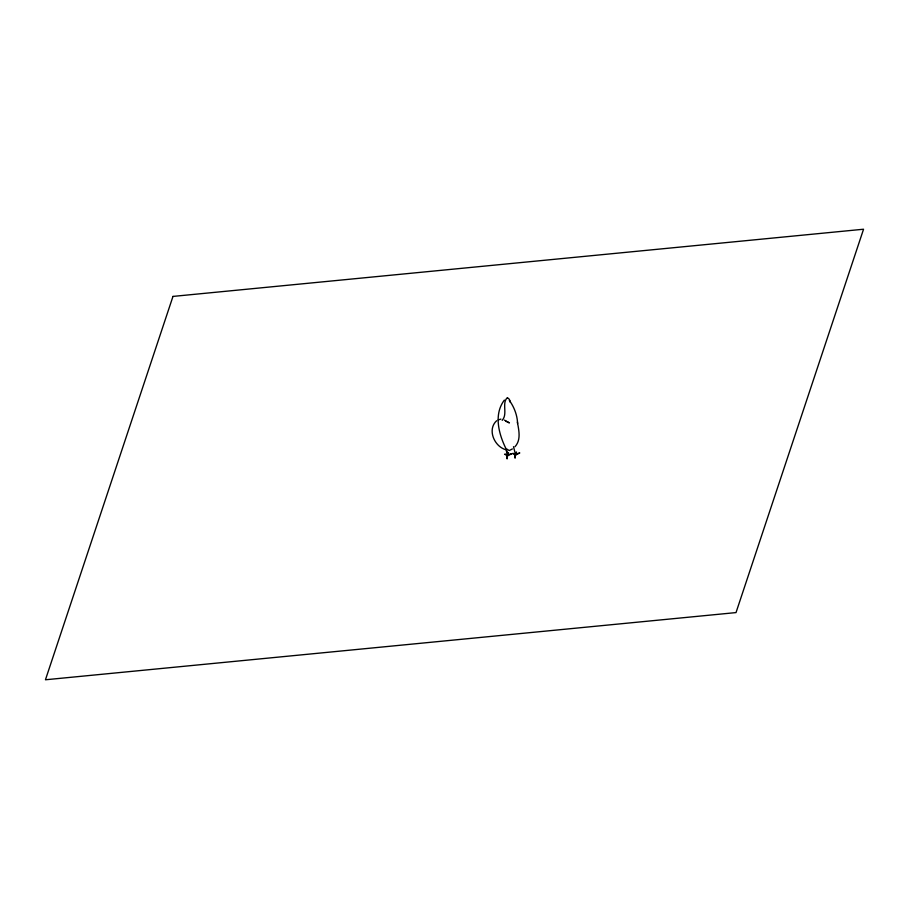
<?xml version="1.0" encoding="UTF-8"?>
<svg xmlns="http://www.w3.org/2000/svg" width="909" height="909" viewBox="0 0 909 909"><rect width="100%" height="100%" fill="white"/><g stroke="black" fill="none" stroke-linecap="round" stroke-linejoin="round"><path stroke-width="1.36" d="M507.722 454.841L507.665 455.682L506.108 449.966M515.937 452.852L516.505 452L515.539 455L513.858 453.466L512.562 453.455L515.505 454.966L515.687 454.068M512.369 448.944L509.233 450.557L505.904 448.501C498.689 433.911 493.553 414.322 504.359 400.096M507.427 455.148L508.529 452.773L507.574 455.773L505.893 454.239L504.597 454.227L507.54 455.75M502.2 420.322C508.006 414.038 501.563 403.516 507.177 397.756M514.971 446.739C521.312 439.865 518.8 430.207 517.391 422.026M496.644 420.742C487.008 429.468 494.223 446.251 505.506 449.614M498.234 419.89L500.893 419.117M505.927 421.265L509.426 422.89L504.381 420.106M507.733 397.903L509.37 399.346L510.142 402.028L509.381 400.437C514.21 407.152 517.289 415.231 517.607 423.549M515.619 454.92L513.494 446.683M506.677 450.387L507.29 452.807M507.052 457.011L507.097 458.92L507.495 454.636L507.052 457.011M515.017 456.227L515.062 458.147L515.471 453.864L515.017 456.227M172.983 296.414L45.45 679.773L736.017 612.586L863.55 229.227L172.983 296.414M508.04 454.784L507.222 455.977L511.824 453.727L508.04 454.784M516.017 454.011L515.187 455.204L519.789 452.955L516.017 454.011"/></g></svg>
